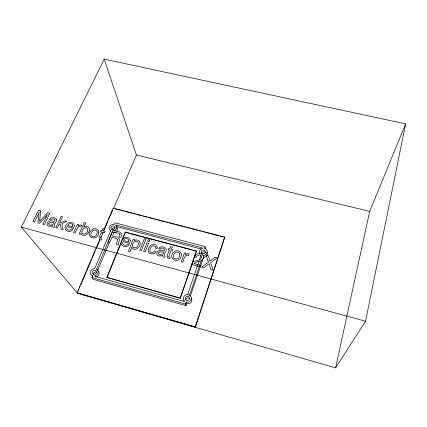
<?xml version="1.0" encoding="UTF-8"?>
<svg xmlns="http://www.w3.org/2000/svg" width="427" height="427" viewBox="0 0 427 427"><rect width="100%" height="100%" fill="white"/><g stroke="black" fill="none" stroke-linecap="round" stroke-linejoin="round"><path stroke-width="0.64" d="M365.539 321.211L405.65 123.883L104.209 59.134L21.35 227.143L77.511 293.274L335.595 367.866L365.539 321.211L21.35 227.143M335.595 367.866L369.697 211.408L405.65 123.883M77.287 293.007L195.304 327.109L224.725 237.076L113.192 208.098L103.51 230.799M195.304 327.109L224.725 237.076M190.335 296.087L203.284 257.967M112.504 231.263L96.662 269.069L97.361 269.645A4.03 3.549 -32 0 1 95.771 275.442L94.943 275.741L94.725 276.264L184.09 301.489L184.277 300.944L183.786 300.256A4.056 3.843 -24.1 0 1 186.583 294.625L187.629 294.513L198.993 261.212M199.42 259.952L200.925 255.554M205.419 248.546L205.067 246.592L115.018 222.803L114.297 224.517A3.848 3.352 -24.2 0 0 109.888 226.07A3.848 3.352 -24.2 0 0 109.947 230.228L110.63 230.767L94.746 268.53L93.759 268.636A4.03 3.549 -32 0 0 90.401 272.154A4.03 3.549 -32 0 0 92.776 275.767L91.997 277.625L93.246 279.359L185.985 305.631L185.446 304.067L186.113 302.113A4.056 3.843 -24.1 0 0 190.394 295.692L187.629 294.513M205.067 246.592L204.453 248.381A3.896 3.592 -12 0 1 207.154 251.903A3.896 3.592 -12 0 1 204.101 255.346L203.119 255.453L203.369 256.712M185.985 305.631L186.642 303.693A4.024 3.816 -24.4 0 0 191.472 298.121M189.625 295.084L201.405 260.486M180.231 298.276L196.479 250.969L125.346 232.037L106.814 277.395L180.231 298.276L196.479 250.969M106.974 277.641L120.98 243.353M122.73 239.067L125.346 232.037M116.672 227.052L115.941 225.536L116.144 225.05L117.179 227.767A3.827 3.336 -24.3 0 1 116.758 231.194M109.536 241.97L97.623 270.488L98.317 271.06A4.008 3.533 -32.1 0 1 96.742 276.829M99.849 239.387L77.09 292.773L195.235 326.906M100.633 237.551L101.156 236.323M102.202 233.868L102.987 232.026M78.072 291.166L78.856 289.325M79.374 288.102L80.159 286.261M80.682 285.039L81.466 283.197M81.989 281.969L86.169 272.164M86.692 270.937L90.348 262.354M90.871 261.127L91.656 259.29M92.179 258.063L95.05 251.322M95.573 250.094L96.358 248.252M96.881 247.03L99.753 240.284M107.855 221.282L103.67 231.194L105.095 231.578L104.599 232.742L103.174 232.363L100.799 237.93L100.863 238.618L101.952 238.981L101.466 240.123C96.374 240.166 100.943 234.06 101.658 231.952L100.446 231.631L100.948 230.468L102.154 230.788L103.163 228.429L104.679 228.829M108.378 220.054L112.557 210.244M113.475 208.835L136.41 154.99L104.209 59.134M113.342 232.87L114.292 232.768A3.827 3.336 -24.3 0 0 115.237 232.437M203.465 257.342L204.469 257.235A3.87 3.571 -12.1 0 0 206.246 256.328M136.41 154.99L369.697 211.408M115.269 208.91L120.425 210.249M121.711 210.58L123.643 211.082M124.93 211.418L132.018 213.26M133.304 213.596L135.236 214.098M136.523 214.434L141.679 215.768M142.965 216.105L146.829 217.108M148.116 217.444L153.272 218.784M154.558 219.12L156.49 219.622M157.776 219.953L164.859 221.794M166.151 222.131L168.083 222.632M169.37 222.969L171.302 223.47M172.588 223.807L174.52 224.308M175.812 224.639L186.113 227.319M187.405 227.655L189.337 228.157M190.623 228.493L197.706 230.334M198.998 230.665L200.93 231.167M202.217 231.503L204.149 232.005M205.435 232.341L209.299 233.345M210.586 233.681L218.96 235.853M220.247 236.19L222.179 236.691M223.47 237.028L224.757 237.364M116.144 225.05L202.467 247.906L202.297 248.413L201.496 248.701A3.896 3.592 -12 0 0 199.815 253.601M116.955 226.689L201.491 249.106M125.479 232.331L196.537 251.247M106.814 277.395L180.151 298.041M91.997 277.625L185.446 304.067M115.941 225.536L116.368 226.139A3.848 3.352 -24.2 0 1 114.409 230.826M94.943 275.741L95.92 277.128M96.662 269.069L97.303 270.013M113.192 208.098L113.342 208.408M186.113 302.113L186.642 303.693M200.706 255.864A3.875 3.576 -12 0 1 200.135 255.111M184.218 301.521A4.035 3.822 -24.3 0 1 183.882 300.581M110.518 231.53A3.822 3.331 -24.4 0 1 110.257 230.703M92.424 276.531A4.003 3.528 -32.1 0 1 91.922 275.757M93.364 274.326A2.135 1.884 -32.1 0 1 96.662 272.164M111.901 230.142A2.039 1.777 -24.4 0 1 115.087 228.157M185.745 299.829A2.151 2.034 -24.3 0 1 189.775 298.873M201.565 253.585A2.066 1.905 -12.1 0 1 205.446 252.683M207.068 252.01A3.87 3.571 -12.1 0 1 206.898 255.592M89.44 229.027C90.257 233.377 83.201 238.554 80.991 233.366L80.506 234.45L79.134 234.081L84.29 222.483L85.726 222.867L83.879 227.041C85.774 225.686 89.126 226.497 89.44 229.027M117.59 239.734L116.406 244.164L118.471 244.724L118.338 243.582L119.469 240.011L118.637 238.303L121.028 236.889L121.812 234.999L121.508 233.382L120.019 232.16L113.08 230.201L108.164 241.933L109.84 242.387L111.954 237.327L116.635 238.645L117.59 239.734M179.687 254.022C180.29 262.402 168.841 258.992 175.369 252.661A2.279 2.087 -18.2 0 1 177.146 252.069L179.116 252.859L179.687 254.022M157.216 247.116L157.04 248.717L155.529 248.311L155.412 246.801L154.926 246.23C151.98 244.393 149.391 248.471 149.882 251.108A2.055 1.852 -22.2 0 0 150.816 252.298L153.133 252.362L154.499 251.033L156.01 251.439L154.985 252.832A3.421 3.085 -22.1 0 1 153.053 253.857C141.764 254.625 152.754 237.535 157.216 247.116M72.729 225.216L72.483 226.796L67.61 225.483C68.341 223.353 72.152 222.713 72.729 225.216M119.971 234.54C119.982 238.602 114.687 236.948 112.509 235.998L114.174 232L118.994 233.355L119.971 234.54M162.676 255.389L162.639 256.28L163.61 257.15L164.747 257.289L165.158 256.189C161.945 255.661 167.475 250.969 166.162 248.706C164.544 246.432 159.837 245.738 158.743 248.877L160.194 249.267C160.904 247.527 163.258 247.927 164.406 248.957L164.566 250.206L163.872 250.959C155.396 247.372 153.827 258.815 162.676 255.389M203.567 257.091C203.572 262.386 196.484 260.539 193.991 263.592L200.93 265.471L200.444 266.902L191.712 264.543C192.502 258.789 202.425 262.135 201.496 256.221C200.124 254.188 196.772 254.898 196.319 257.326L194.701 256.894C195.523 252.346 203.145 252.592 203.567 257.091M97.18 231.877C97.292 239.867 86.334 236.686 93.086 230.58A2.258 1.948 -26.5 0 1 94.842 230.014L96.699 230.767L97.18 231.877M56.636 219.809C57.181 221.832 52.062 225.723 54.912 226.401L54.426 227.442L53.354 227.308L52.494 226.491L52.606 225.653C43.703 228.867 46.49 218.053 54.138 221.469L55.024 220.102L54.288 219.163L52.409 218.736L50.76 219.878L49.399 219.515C50.583 216.569 55.697 217.001 56.636 219.809M132.632 245.098C131.831 249.048 137.761 248.482 138.065 245.135C140.424 240.027 132.333 240.289 132.632 245.098M181.432 254.519C181.005 265.77 165.148 258.543 174.67 251.364A4.115 3.763 -18.3 0 1 177.365 250.729C179.388 250.836 181.427 252.373 181.432 254.519M130.352 240.614L129.627 243.438L122.965 241.645C121.103 244.762 125.896 246.747 127.529 244.148L129.034 244.554C126.643 249.016 118.706 245.776 121.455 240.908C122.405 236.633 129.877 235.709 130.352 240.614M40.762 210.922L39.546 221.378L47.493 212.721L49.762 213.324L44.36 224.671L42.833 224.26L47.434 214.69L39.476 223.353L37.891 222.921L39.113 212.465L34.528 222.013L33.002 221.597L38.483 210.319L40.762 210.922M168.884 256.312L168.991 257.022L170.127 257.401L169.695 258.586C164.534 258.677 168.734 252.389 169.423 250.121L168.163 249.779L168.612 248.578L169.866 248.914L170.768 246.47L172.343 246.886L171.446 249.336L172.93 249.731L172.492 250.943L171.003 250.542L168.884 256.312M140.152 243.486C140.478 247.719 134.057 252.042 131.762 247.238L129.979 251.706L128.436 251.289L133.283 239.168L134.772 239.563L134.313 240.711C136.507 238.912 140.467 240.449 140.152 243.486M158.47 252.955L158.38 253.563C159.468 256.168 163.824 254.77 163.835 252.042L159.655 251.914L158.47 252.955M82.016 231.22C81.029 236.051 88.229 234.119 87.716 230.18C88.122 225.878 81.845 227.853 82.016 231.22M74.335 225.584L73.497 228.328L67.06 226.593C65.069 229.651 69.798 231.525 71.416 229.016L72.868 229.411C70.498 233.724 62.673 230.644 65.614 225.878C66.644 221.843 73.978 220.711 74.335 225.584M98.834 232.352C97.804 243.107 82.769 236.232 92.488 229.336A4.078 3.523 -26.6 0 1 95.141 228.728C97.052 228.797 98.989 230.308 98.834 232.352M128.708 240.967L128.516 241.858L123.478 240.502C124.182 237.839 129.039 237.892 128.708 240.967M48.79 223.364L48.801 224.447C50.487 226.203 53.637 224.794 54.005 222.488L50.012 222.382L48.79 223.364M189.097 253.889L188.547 255.463C184.661 253.809 183.685 259.765 182.895 262.157L181.31 261.724L184.48 252.821L185.975 253.222L185.43 254.754L187.666 253.633L189.097 253.889M148.553 243.251L145.191 251.951L143.611 251.524L146.984 242.835L148.553 243.251M149.813 239.995L149.178 241.639L147.609 241.223L148.249 239.579L149.813 239.995M145.949 238.965L141.289 250.9L139.746 250.478L144.411 238.554L145.949 238.965M81.787 225.173L81.125 226.662C77.41 225.136 76.209 230.751 75.141 233.003L73.657 232.598L77.442 224.175L78.846 224.554L78.194 226L80.431 224.933L81.787 225.173M58.723 225.013L57.261 228.162L55.846 227.778L61.162 216.361L62.566 216.735L59.497 223.348L64.888 220.818L66.761 221.319L61.984 223.54L63.105 229.742L61.221 229.235L60.453 224.271L58.723 225.013M214.925 257.353L210.057 261.164L208.296 255.586L206.097 254.999L208.456 262.146L201.64 267.227L203.78 267.804L209.118 263.689L210.959 269.747L213.174 270.35L210.655 262.733L217.028 257.913L214.925 257.353M112.152 229.582A2.055 1.788 -24.2 0 0 114.9 227.388A2.055 1.788 -24.2 0 0 111.677 226.497A2.055 1.788 -24.2 0 0 112.152 229.582M94.009 274.182A2.151 1.895 -32 0 0 96.192 271.246A2.151 1.895 -32 0 0 92.611 271.204A2.151 1.895 -32 0 0 94.009 274.182M186.716 300.368A2.167 2.05 -24.1 0 0 189.492 297.881A2.167 2.05 -24.1 0 0 185.964 296.893A2.167 2.05 -24.1 0 0 186.716 300.368M202.152 253.499A2.082 1.916 -12 0 0 205.344 251.871A2.082 1.916 -12 0 0 202.318 250.169A2.082 1.916 -12 0 0 202.152 253.499"/></g></svg>
